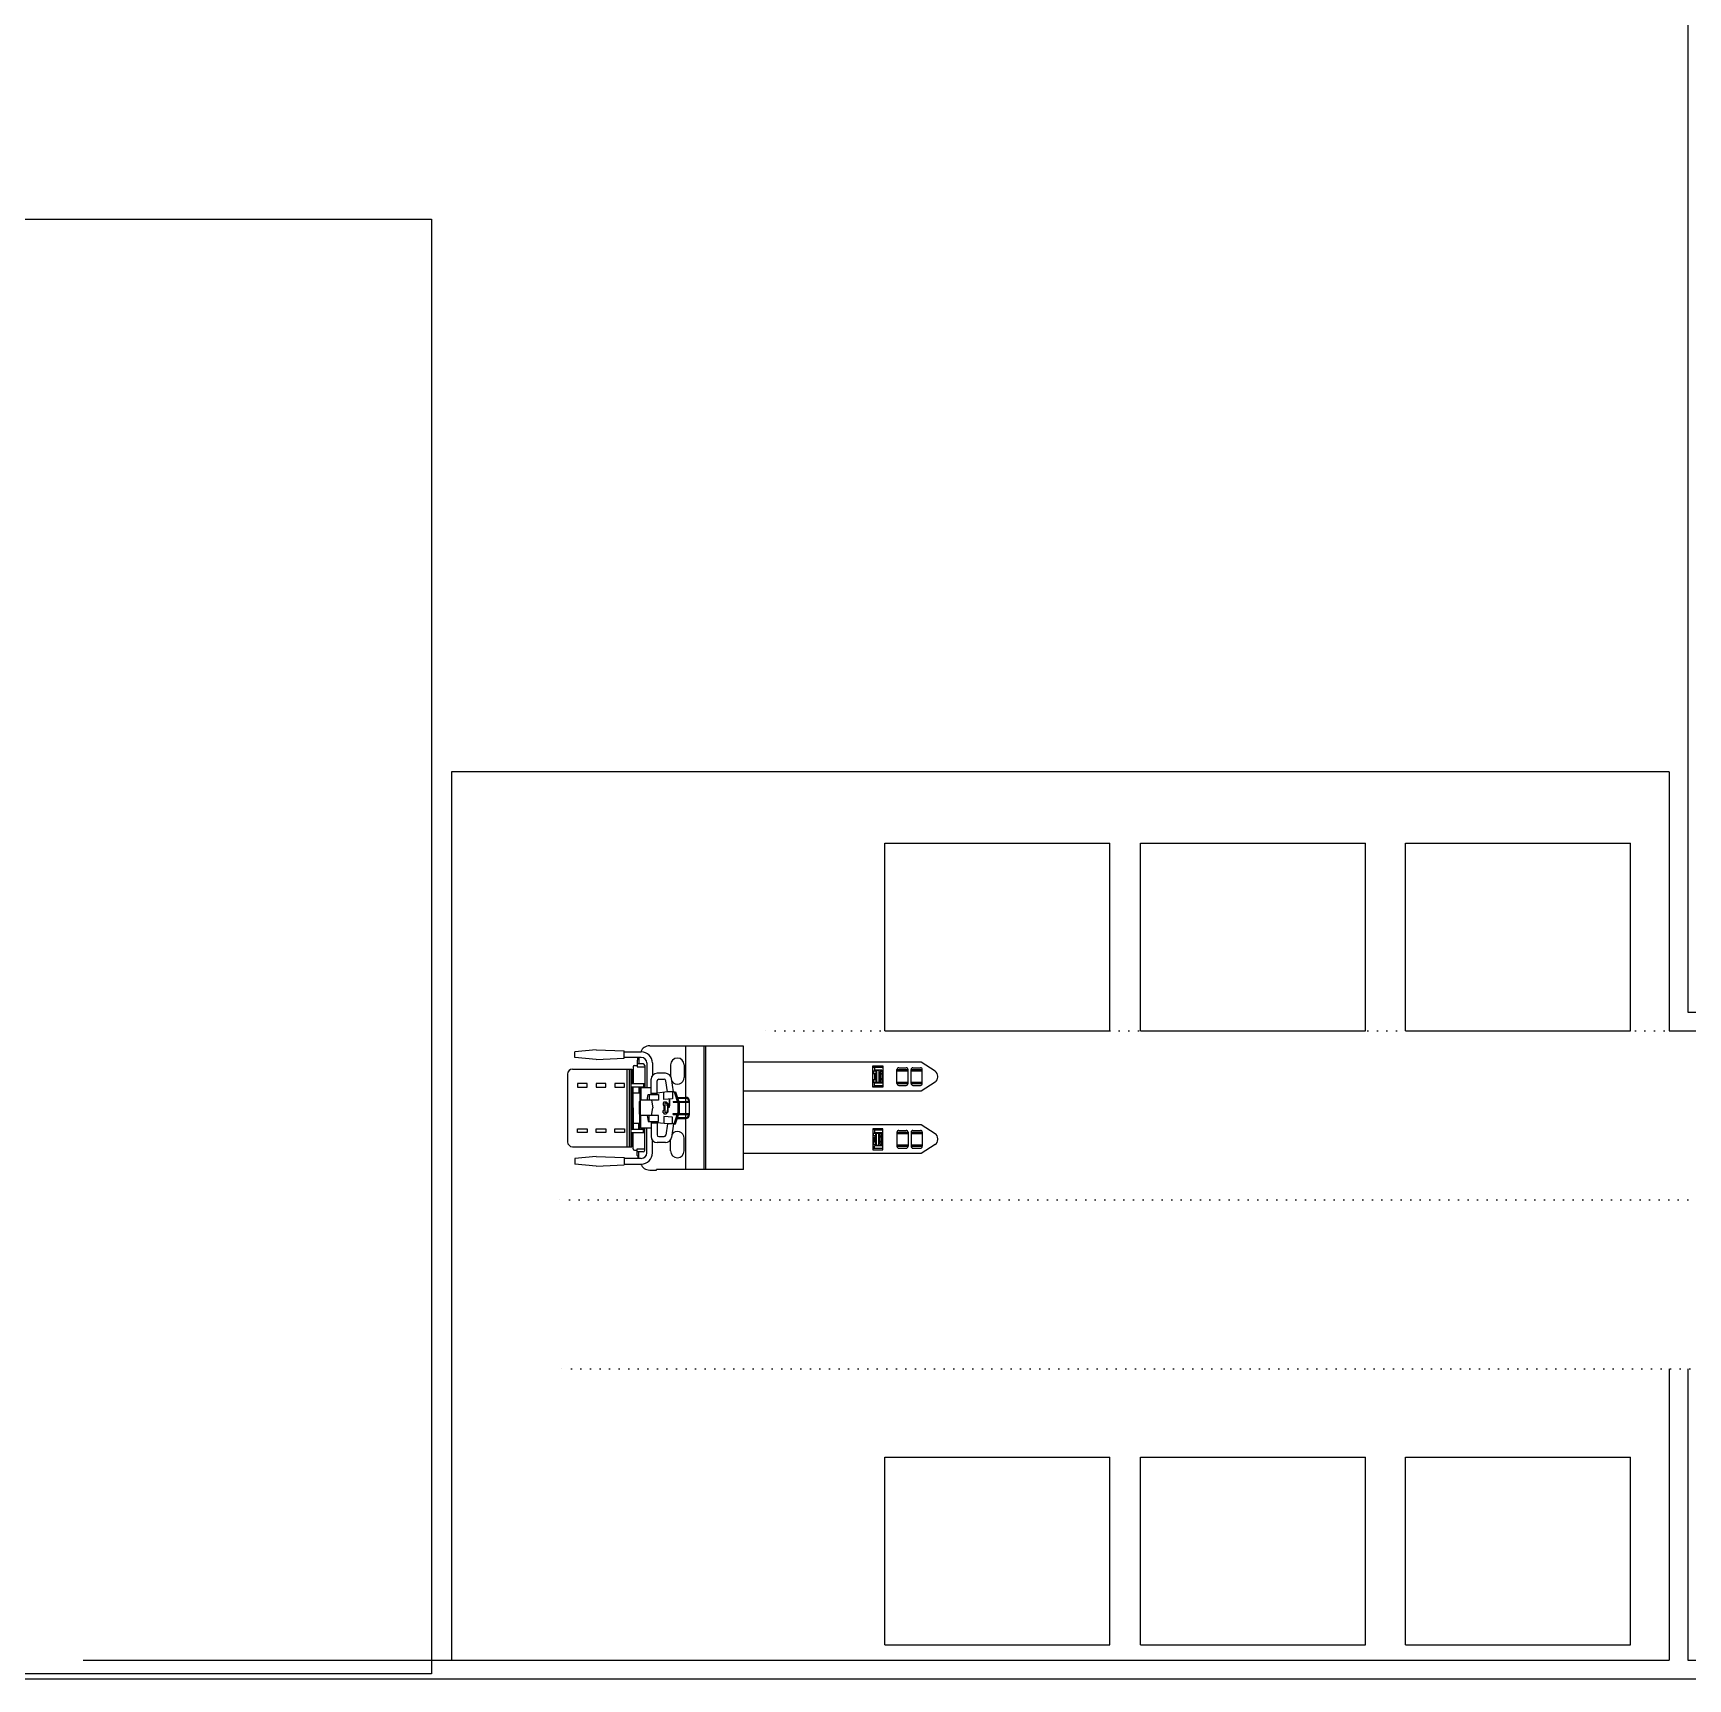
# Model space of a CAD drawing. Header units: millimetres. Extents: x -9564 to 18143, y -28921 to 24346.
# Drawn here: x 99 to 8911, y -26141 to -17375 of the extents above; entities that cross this region are included whole.
import ezdxf

# ---------------------------------------------------------------- set-up
doc = ezdxf.new("R2010")
doc.units = ezdxf.units.MM
doc.header["$LTSCALE"] = 100
doc.linetypes.add('DOT', pattern=[0.508, 0, -0.508])
doc.layers.add('Maquinas', color=200, linetype='Continuous')
doc.layers.add('MUROS', color=7, linetype='Continuous')

msp = doc.modelspace()

# ---------------------------------------------------------------- linework, layer by layer
for p, q in [((8911.4, -11715.6), (8911.4, -21309.4)), ((3097.4, -22790.4), (2984.9, -22801.2)), ((2984.9, -22830.9), (2984.9, -22801.2)), ((3097.4, -22790.4), (3247.7, -22796.7)), ((3247.7, -22835.4), (3247.7, -22796.7)), ((3247.7, -22801.2), (3337.7, -22801.2)), ((3382.7, -22768.8), (3419.6, -22768.8)), ((3419.6, -22768.8), (3419.6, -22771.5)), ((3575.3, -22771.5), (3419.6, -22771.5)), ((3882.2, -22771.5), (3575.3, -22771.5)), ((3575.3, -23043.9), (3575.3, -22771.5)), ((3672.5, -23428.5), (3672.5, -22771.5)), ((3681.5, -23428.5), (3681.5, -22771.5)), ((3882.2, -23428.5), (3882.2, -22771.5)), ((2972, -22893), (3287.3, -22893)), ((3097.4, -22841.7), (2984.9, -22830.9)), ((3097.4, -22841.7), (3247.7, -22835.4)), ((3337.7, -22830.9), (3247.7, -22830.9)), ((3260.3, -22893), (3260.3, -23307)), ((3273.8, -22893), (3273.8, -23307)), ((3282.8, -22893), (3282.8, -23307)), ((3287.3, -22893), (3287.3, -22969.5)), ((3294.5, -22881.3), (3294.5, -22969.5)), ((3301.7, -22874.1), (3316.1, -22874.1)), ((3319.7, -22843.5), (3316.1, -22847.1)), ((3316.1, -22847.1), (3316.1, -22881.3)), ((3347.6, -22866), (3316.1, -22866)), ((3316.1, -22881.3), (3356.6, -22881.3)), ((3319.7, -22843.5), (3319.7, -22830.9)), ((3325.1, -22830.9), (3325.1, -22866)), ((3356.6, -22875), (3356.6, -22992.9)), ((3367.4, -22860.6), (3367.4, -22992.9)), ((3397.1, -22860.6), (3397.1, -22928.4)), ((3494.3, -22870.5), (3494.3, -22931.2)), ((3566.3, -22870.5), (3566.3, -22938)), ((4828.1, -22857), (3882.2, -22857)), ((4623.8, -22883.9), (4571.6, -22883.9)), ((4587.8, -22904.6), (4574.3, -22904.6)), ((4574.3, -22904.6), (4574.3, -22918.1)), ((4579.7, -22883.9), (4579.7, -22898.3)), ((4619.3, -22898.3), (4579.7, -22898.3)), ((4587.8, -22904.6), (4587.8, -22964)), ((4590.5, -22900.1), (4590.5, -22964)), ((4603.1, -22900.1), (4590.5, -22900.1)), ((4603.1, -22900.1), (4603.1, -22964)), ((4609.4, -22905.5), (4609.4, -22964)), ((4619.3, -22905.5), (4609.4, -22905.5)), ((4619.3, -22898.3), (4619.3, -22964)), ((4699.4, -22970.3), (4699.4, -22895.6)), ((4699.4, -22895.6), (4758.8, -22895.6)), ((4699.4, -22902.8), (4758.8, -22902.8)), ((4709.3, -22885.7), (4748.9, -22885.7)), ((4758.8, -22970.3), (4758.8, -22895.6)), ((4775, -22970.3), (4775, -22895.6)), ((4775, -22895.6), (4834.4, -22895.6)), ((4775, -22902.8), (4834.4, -22902.8)), ((4784.9, -22885.7), (4824.5, -22885.7)), ((4902.6, -22904.4), (4828.1, -22857)), ((4834.4, -22970.3), (4834.4, -22895.6)), ((2945.3, -22919.7), (2945.3, -23280.3)), ((3282.8, -22969.5), (3356.6, -22969.5)), ((3282.8, -22987.5), (3356.6, -22987.5)), ((3287.3, -22987.5), (3287.3, -23212.5)), ((3294.5, -23100), (3294.5, -22987.5)), ((3325.1, -22987.5), (3325.1, -23019)), ((3330.5, -22987.5), (3330.5, -23064)), ((3390.7, -22992.9), (3335, -22992.9)), ((3335, -22992.9), (3335, -23059.5)), ((3350.3, -22969.5), (3350.3, -22987.5)), ((3390.7, -23028), (3390.7, -22947.3)), ((3467.2, -22915.8), (3422.2, -22915.8)), ((3422.2, -23028), (3422.2, -22956.3)), ((3431.2, -22947.3), (3459.4, -22947.3)), ((3476.9, -23014.8), (3468.4, -22955)), ((3508.7, -23014.8), (3498.4, -22942.9)), ((4587.8, -22918.1), (4574.3, -22918.1)), ((4587.8, -22950.5), (4574.3, -22950.5)), ((4574.3, -22950.5), (4574.3, -22964)), ((4587.8, -22964), (4574.3, -22964)), ((4587.8, -22920.8), (4579.7, -22920.8)), ((4579.7, -22920.8), (4579.7, -22945.1)), ((4587.8, -22945.1), (4579.7, -22945.1)), ((4579.7, -22982), (4579.7, -22967.6)), ((4623.8, -22967.6), (4579.7, -22967.6)), ((4623.8, -22982), (4579.7, -22982)), ((4603.1, -22964), (4590.5, -22964)), ((4619.3, -22918.1), (4609.4, -22918.1)), ((4619.3, -22920.8), (4609.4, -22920.8)), ((4619.3, -22945.1), (4609.4, -22945.1)), ((4619.3, -22949.6), (4609.4, -22949.6)), ((4619.3, -22964), (4609.4, -22964)), ((4699.4, -22963.1), (4758.8, -22963.1)), ((4699.4, -22970.3), (4758.8, -22970.3)), ((4709.3, -22980.2), (4748.9, -22980.2)), ((4775, -22963.1), (4834.4, -22963.1)), ((4775, -22970.3), (4834.4, -22970.3)), ((4784.9, -22980.2), (4824.5, -22980.2)), ((4902.6, -22962.6), (4828.1, -23010)), ((4917.2, -22936), (4917.2, -22931)), ((3294.5, -23019), (3335, -23019)), ((3330.5, -23064), (3328.7, -23065.8)), ((3328.7, -23134.2), (3328.7, -23065.8)), ((3335, -23059.5), (3333.2, -23061.3)), ((3333.2, -23138.7), (3333.2, -23061.3)), ((3430.3, -23059.5), (3335, -23059.5)), ((3370, -23059.5), (3374.5, -23028)), ((3374.5, -23028), (3422.2, -23028)), ((3380.8, -23028), (3380.8, -23059.5)), ((3390.7, -23020.8), (3422.2, -23020.8)), ((3391.7, -23059.5), (3398.9, -23100)), ((3476.9, -23014.8), (3422.2, -23020.8)), ((3422.2, -23028), (3430.3, -23028)), ((3430.3, -23028), (3430.3, -23059.5)), ((3454.7, -23073), (3454.7, -23085.6)), ((3454.7, -23073), (3457.4, -23073)), ((3454.7, -23085.6), (3457.4, -23085.6)), ((3457.4, -23073), (3457.4, -23067.6)), ((3457.4, -23067.6), (3470, -23067.6)), ((3457.4, -23085.6), (3457.4, -23114.4)), ((3458.3, -23054.4), (3458.3, -23016.9)), ((3504.2, -23050.8), (3458.3, -23054.4)), ((3473.6, -23074.8), (3464.6, -23074.8)), ((3464.6, -23125.2), (3464.6, -23074.8)), ((3480.8, -23078.4), (3470, -23067.6)), ((3473.6, -23078.4), (3473.6, -23074.8)), ((3476.3, -23078.4), (3473.6, -23078.4)), ((3476.3, -23088.3), (3476.3, -23078.4)), ((3508.7, -23014.8), (3476.9, -23014.8)), ((3480.8, -23121.6), (3480.8, -23078.4)), ((3483.5, -23078.4), (3483.5, -23098.2)), ((3483.5, -23078.4), (3486.2, -23078.4)), ((3486.2, -23052.2), (3486.2, -23078.4)), ((3488.9, -23052), (3488.9, -23088.3)), ((3508.7, -23014.8), (3504.2, -23014.8)), ((3504.2, -23014.8), (3504.2, -23050.8)), ((3508.1, -23065.5), (3530.2, -23065.5)), ((3508.1, -23065.5), (3508.1, -23070)), ((3508.1, -23070), (3531.7, -23070)), ((3508.7, -23014.8), (3520.4, -23014.8)), ((3513.8, -23014.8), (3533, -23074)), ((3520.4, -23014.8), (3539.3, -23073)), ((3529.9, -23043.9), (3575.3, -23043.9)), ((3531.3, -23048.4), (3575.3, -23048.4)), ((3533, -23074), (3533, -23126)), ((3536.9, -23065.5), (3594.2, -23065.5)), ((3538.3, -23070), (3594.2, -23070)), ((3539.3, -23073), (3539.3, -23127)), ((3575.3, -23065.5), (3575.3, -23048.4)), ((3575.3, -23130), (3575.3, -23070)), ((3589.7, -23062.8), (3589.7, -23065.5)), ((3594.2, -23137.2), (3594.2, -23062.8)), ((4828.1, -23010), (3882.2, -23010)), ((3294.5, -23100), (3294.5, -23212.5)), ((3330.5, -23136), (3328.7, -23134.2)), ((3330.5, -23212.5), (3330.5, -23136)), ((3335, -23140.5), (3333.2, -23138.7)), ((3335, -23207.1), (3335, -23140.5)), ((3430.3, -23140.5), (3335, -23140.5)), ((3370, -23140.5), (3374.5, -23172)), ((3374.5, -23172), (3422.2, -23172)), ((3380.8, -23172), (3380.8, -23140.5)), ((3390.7, -23172), (3390.7, -23252.7)), ((3391.7, -23140.5), (3398.9, -23100)), ((3422.2, -23172), (3422.2, -23243.7)), ((3422.2, -23172), (3430.3, -23172)), ((3430.3, -23172), (3430.3, -23140.5)), ((3454.7, -23114.4), (3457.4, -23114.4)), ((3454.7, -23127), (3454.7, -23114.4)), ((3454.7, -23127), (3457.4, -23127)), ((3457.4, -23127), (3457.4, -23132.4)), ((3457.4, -23132.4), (3470, -23132.4)), ((3504.2, -23149.2), (3458.3, -23145.6)), ((3458.3, -23145.6), (3458.3, -23183.2)), ((3473.6, -23125.2), (3464.6, -23125.2)), ((3480.8, -23121.6), (3470, -23132.4)), ((3476.3, -23121.6), (3473.6, -23121.6)), ((3473.6, -23121.6), (3473.6, -23125.2)), ((3479, -23088.3), (3476.3, -23088.3)), ((3479, -23111.7), (3476.3, -23111.7)), ((3476.3, -23111.7), (3476.3, -23121.6)), ((3479, -23111.7), (3479, -23088.3)), ((3486.2, -23098.2), (3483.5, -23098.2)), ((3486.2, -23088.3), (3488.9, -23088.3)), ((3486.2, -23088.3), (3486.2, -23098.2)), ((3504.2, -23185.2), (3504.2, -23149.2)), ((3508.1, -23130), (3531.7, -23130)), ((3508.1, -23134.5), (3508.1, -23130)), ((3508.1, -23134.5), (3530.2, -23134.5)), ((3513.8, -23185.2), (3533, -23126)), ((3520.4, -23185.2), (3539.3, -23127)), ((3529.9, -23156.1), (3575.3, -23156.1)), ((3531.3, -23151.6), (3575.3, -23151.6)), ((3536.9, -23134.5), (3594.2, -23134.5)), ((3538.3, -23130), (3594.2, -23130)), ((3575.3, -23151.6), (3575.3, -23134.5)), ((3575.3, -23428.5), (3575.3, -23156.1)), ((3589.7, -23137.2), (3589.7, -23134.5)), ((3282.8, -23212.5), (3356.6, -23212.5)), ((3282.8, -23230.5), (3356.6, -23230.5)), ((3287.3, -23307), (3287.3, -23230.5)), ((3294.5, -23181), (3335, -23181)), ((3294.5, -23318.7), (3294.5, -23230.5)), ((3325.1, -23212.5), (3325.1, -23181)), ((3390.7, -23207.1), (3335, -23207.1)), ((3350.3, -23230.5), (3350.3, -23212.5)), ((3356.6, -23325), (3356.6, -23207.1)), ((3367.4, -23339.4), (3367.4, -23207.1)), ((3390.7, -23179.2), (3422.2, -23179.2)), ((3476.9, -23185.2), (3422.2, -23179.2)), ((3431.2, -23252.7), (3459.4, -23252.7)), ((3476.9, -23185.2), (3468.4, -23245)), ((3508.7, -23185.2), (3476.9, -23185.2)), ((3508.7, -23185.2), (3498.4, -23257.2)), ((3508.7, -23185.2), (3504.2, -23185.2)), ((3508.7, -23185.2), (3520.4, -23185.2)), ((3566.3, -23329.5), (3566.3, -23262)), ((4828.1, -23190), (3882.2, -23190)), ((4587.8, -23236.1), (4574.3, -23236.1)), ((4574.3, -23249.6), (4574.3, -23236.1)), ((4587.8, -23249.6), (4574.3, -23249.6)), ((4623.8, -23218.1), (4579.7, -23218.1)), ((4579.7, -23218.1), (4579.7, -23232.5)), ((4623.8, -23232.5), (4579.7, -23232.5)), ((4579.7, -23279.3), (4579.7, -23255)), ((4587.8, -23255), (4579.7, -23255)), ((4587.8, -23295.5), (4587.8, -23236.1)), ((4590.5, -23300), (4590.5, -23236.1)), ((4603.1, -23236.1), (4590.5, -23236.1)), ((4603.1, -23300), (4603.1, -23236.1)), ((4619.3, -23236.1), (4609.4, -23236.1)), ((4609.4, -23294.6), (4609.4, -23236.1)), ((4619.3, -23250.5), (4609.4, -23250.5)), ((4619.3, -23255), (4609.4, -23255)), ((4619.3, -23301.8), (4619.3, -23236.1)), ((4699.4, -23229.8), (4699.4, -23304.5)), ((4699.4, -23229.8), (4758.8, -23229.8)), ((4699.4, -23237), (4758.8, -23237)), ((4709.3, -23219.9), (4748.9, -23219.9)), ((4758.8, -23229.8), (4758.8, -23304.5)), ((4775, -23229.8), (4775, -23304.5)), ((4775, -23229.8), (4834.4, -23229.8)), ((4775, -23237), (4834.4, -23237)), ((4784.9, -23219.9), (4824.5, -23219.9)), ((4902.6, -23237.4), (4828.1, -23190)), ((4834.4, -23229.8), (4834.4, -23304.5)), ((2972, -23307), (3287.3, -23307)), ((3301.7, -23325.9), (3316.1, -23325.9)), ((3316.1, -23318.7), (3356.6, -23318.7)), ((3316.1, -23352.9), (3316.1, -23318.7)), ((3347.6, -23334), (3316.1, -23334)), ((3325.1, -23369.1), (3325.1, -23334)), ((3397.1, -23339.4), (3397.1, -23271.7)), ((3467.2, -23284.2), (3422.2, -23284.2)), ((3494.3, -23329.5), (3494.3, -23268.9)), ((4828.1, -23343), (3882.2, -23343)), ((4623.8, -23316.2), (4571.6, -23316.2)), ((4587.8, -23282), (4574.3, -23282)), ((4574.3, -23295.5), (4574.3, -23282)), ((4587.8, -23295.5), (4574.3, -23295.5)), ((4587.8, -23279.3), (4579.7, -23279.3)), ((4579.7, -23316.2), (4579.7, -23301.8)), ((4619.3, -23301.8), (4579.7, -23301.8)), ((4603.1, -23300), (4590.5, -23300)), ((4619.3, -23279.3), (4609.4, -23279.3)), ((4619.3, -23282), (4609.4, -23282)), ((4619.3, -23294.6), (4609.4, -23294.6)), ((4699.4, -23297.3), (4758.8, -23297.3)), ((4699.4, -23304.5), (4758.8, -23304.5)), ((4709.3, -23314.4), (4748.9, -23314.4)), ((4775, -23297.3), (4834.4, -23297.3)), ((4775, -23304.5), (4834.4, -23304.5)), ((4784.9, -23314.4), (4824.5, -23314.4)), ((4902.6, -23295.6), (4828.1, -23343)), ((4917.2, -23269), (4917.2, -23264)), ((3097.4, -23358.3), (2984.9, -23369.1)), ((2984.9, -23369.1), (2984.9, -23398.8)), ((3097.4, -23409.6), (2984.9, -23398.8)), ((3097.4, -23358.3), (3247.7, -23364.6)), ((3097.4, -23409.6), (3247.7, -23403.3)), ((3247.7, -23364.6), (3247.7, -23403.3)), ((3337.7, -23369.1), (3247.7, -23369.1)), ((3247.7, -23398.8), (3337.7, -23398.8)), ((3319.7, -23356.5), (3316.1, -23352.9)), ((3319.7, -23356.5), (3319.7, -23369.1)), ((3382.7, -23431.2), (3419.6, -23431.2)), ((3575.3, -23428.5), (3419.6, -23428.5)), ((3419.6, -23431.2), (3419.6, -23428.5)), ((3882.2, -23428.5), (3575.3, -23428.5)), ((8911.4, -26041.3), (14223.8, -26041.3)), ((8811.4, -26141.3), (14223.8, -26141.3))]:
    msp.add_line(p, q)
for points in [[(-5857.1, -18366.2), (2220.5, -18366.2), (2220.5, -26113.9), (-5857.1, -26113.9)], [(4571.6, -22876.7), (4623.8, -22876.7), (4623.8, -22989.2), (4571.6, -22989.2)], [(2998.4, -22989.3), (3050.6, -22989.3), (3050.6, -22969.5), (2998.4, -22969.5)], [(3097.4, -22989.3), (3149.6, -22989.3), (3149.6, -22969.5), (3097.4, -22969.5)], [(3196.4, -22989.3), (3248.6, -22989.3), (3248.6, -22969.5), (3196.4, -22969.5)], [(2998.4, -23210.7), (3050.6, -23210.7), (3050.6, -23230.5), (2998.4, -23230.5)], [(3097.4, -23210.7), (3149.6, -23210.7), (3149.6, -23230.5), (3097.4, -23230.5)], [(3196.4, -23210.7), (3248.6, -23210.7), (3248.6, -23230.5), (3196.4, -23230.5)], [(4571.6, -23323.4), (4623.8, -23323.4), (4623.8, -23210.9), (4571.6, -23210.9)]]:
    msp.add_lwpolyline(points, close=True)
for centre in [(4578.8, -22985.6), (4602.2, -22985.6), (3403.3, -23024.4), (3414.1, -23024.4), (3403.3, -23175.6), (3414.1, -23175.6), (4578.8, -23214.5), (4602.2, -23214.5)]:
    msp.add_circle(centre, 1.8)
for centre, radius, start, end in [((3382.7, -22819.2), 50.4, 90, 159.07517), ((3337.7, -22860.6), 59.4, 0, 90), ((2972, -22919.7), 26.7, 90, 180), ((3301.7, -22881.3), 7.2, 90, 180), ((3337.7, -22860.6), 29.7, 0, 90), ((3347.6, -22875), 9, 0, 90), ((3530.3, -22870.5), 36, 0, 180), ((4709.3, -22895.6), 9.9, 90, 180), ((4748.9, -22895.6), 9.9, 0, 90), ((4784.9, -22895.6), 9.9, 90, 180), ((4824.5, -22895.6), 9.9, 0, 90), ((4885.7, -22931), 31.5, 0, 57.52881), ((3422.2, -22947.3), 31.5, 90, 180), ((3431.2, -22956.3), 9, 90, 180), ((3459.4, -22956.3), 9, 8.1301, 90), ((3467.2, -22947.3), 31.5, 8.1301, 90), ((3530.3, -22938), 36, 214.58878, 0), ((4709.3, -22970.3), 9.9, 180, 270), ((4748.9, -22970.3), 9.9, 270, 0), ((4784.9, -22970.3), 9.9, 180, 270), ((4824.5, -22970.3), 9.9, 270, 0), ((4885.7, -22936), 31.5, 302.47119, 0), ((3575.3, -23062.8), 18.9, 0, 90), ((3575.3, -23062.8), 14.4, 0, 90), ((3575.3, -23137.2), 18.9, 270, 0), ((3575.3, -23137.2), 14.4, 270, 0), ((3422.2, -23252.7), 31.5, 180, 270), ((3431.2, -23243.7), 9, 180, 270), ((3459.4, -23243.7), 9, 270, 351.8699), ((3467.2, -23252.7), 31.5, 270, 351.8699), ((3530.3, -23262), 36, 0, 145.41122), ((4709.3, -23229.8), 9.9, 90, 180), ((4748.9, -23229.8), 9.9, 0, 90), ((4784.9, -23229.8), 9.9, 90, 180), ((4824.5, -23229.8), 9.9, 0, 90), ((4885.7, -23264), 31.5, 0, 57.52881), ((2972, -23280.3), 26.7, 180, 270), ((3301.7, -23318.7), 7.2, 180, 270), ((3337.7, -23339.4), 59.4, 270, 0), ((3337.7, -23339.4), 29.7, 270, 0), ((3347.6, -23325), 9, 270, 0), ((3530.3, -23329.5), 36, 180, 0), ((4709.3, -23304.5), 9.9, 180, 270), ((4748.9, -23304.5), 9.9, 270, 0), ((4784.9, -23304.5), 9.9, 180, 270), ((4824.5, -23304.5), 9.9, 270, 0), ((4885.7, -23269), 31.5, 302.47119, 0), ((3382.7, -23380.8), 50.4, 200.92483, 270)]:
    msp.add_arc(centre, radius, start, end)
at = {"layer": 'Maquinas'}
for p, q in [((4634.5, -22189.5), (4634.5, -21689.5)), ((4634.5, -21689.5), (5833.1, -21689.5)), ((5833.1, -22189.5), (5833.1, -21689.5)), ((5996.4, -22189.5), (5996.4, -21689.5)), ((5996.4, -21689.5), (7195, -21689.5)), ((7195, -22189.5), (7195, -21689.5)), ((7407.2, -22189.5), (7407.2, -21689.5)), ((7407.2, -21689.5), (8605.8, -21689.5)), ((8605.8, -22189.5), (8605.8, -21689.5)), ((4634.5, -22689.5), (4634.5, -22189.5)), ((5833.1, -22689.5), (5833.1, -22189.5)), ((5996.4, -22689.5), (5996.4, -22189.5)), ((7195, -22689.5), (7195, -22189.5)), ((7407.2, -22689.5), (7407.2, -22189.5)), ((8605.8, -22689.5), (8605.8, -22189.5)), ((4634.5, -22689.5), (5833.1, -22689.5)), ((5996.4, -22689.5), (7195, -22689.5)), ((7407.2, -22689.5), (8605.8, -22689.5)), ((4634.5, -25459.6), (4634.5, -24959.6)), ((4634.5, -24959.6), (5833.1, -24959.6)), ((5833.1, -25459.6), (5833.1, -24959.6)), ((5996.4, -25459.6), (5996.4, -24959.6)), ((5996.4, -24959.6), (7195, -24959.6)), ((7195, -25459.6), (7195, -24959.6)), ((7407.2, -25459.6), (7407.2, -24959.6)), ((7407.2, -24959.6), (8605.8, -24959.6)), ((8605.8, -25459.6), (8605.8, -24959.6)), ((4634.5, -25959.6), (4634.5, -25459.6)), ((5833.1, -25959.6), (5833.1, -25459.6)), ((5996.4, -25959.6), (5996.4, -25459.6)), ((7195, -25959.6), (7195, -25459.6)), ((7407.2, -25959.6), (7407.2, -25459.6)), ((8605.8, -25959.6), (8605.8, -25459.6)), ((4634.5, -25959.6), (5833.1, -25959.6)), ((5996.4, -25959.6), (7195, -25959.6)), ((7407.2, -25959.6), (8605.8, -25959.6))]:
    msp.add_line(p, q, dxfattribs=at)
at = {"layer": 'MUROS'}
for p, q in [((8811.4, -21309.4), (2328.1, -21309.4)), ((2328.1, -21309.4), (2328.1, -26041.3)), ((8811.4, -21309.4), (8811.4, -22689.5)), ((8911.4, -21309.4), (8911.4, -22589.5)), ((8911.4, -22589.5), (13823.8, -22589.5)), ((8811.4, -22689.5), (8911.4, -22689.5)), ((8911.4, -22689.5), (11147.3, -22689.5)), ((8811.4, -24489.5), (8811.4, -26041.3)), ((8911.4, -24489.5), (8911.4, -26041.3)), ((365.1, -26041.3), (8811.4, -26041.3)), ((-2.6, -26141.3), (8811.4, -26141.3))]:
    msp.add_line(p, q, dxfattribs=at)
at = {"layer": 'MUROS', "color": 2, "linetype": 'DOT'}
for p, q in [((13823.8, -22689.5), (3989.9, -22689.5)), ((14713.8, -23589.5), (2872, -23589.5)), ((14723.8, -24489.5), (2872, -24489.5))]:
    msp.add_line(p, q, dxfattribs=at)

doc.saveas('drawing.dxf')
